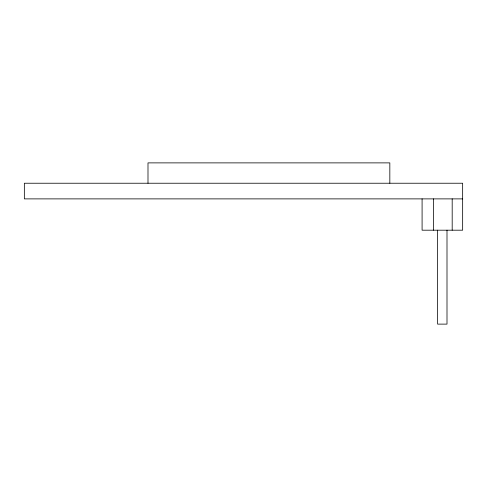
<?xml version="1.0" encoding="UTF-8"?>
<svg xmlns="http://www.w3.org/2000/svg" width="487" height="487" viewBox="0 0 487 487"><rect width="100%" height="100%" fill="white"/><g stroke="black" fill="none" stroke-linecap="round" stroke-linejoin="round"><path stroke-width="0.73" d="M462.65 198.885L24.35 198.885L24.35 183.234L462.65 183.234L462.65 230.193L422.089 230.193L422.089 198.885M452.186 198.885L452.186 230.193M446.999 230.193L446.999 324.117L437.606 324.117L437.606 230.193M433.406 198.885L433.406 230.193M389.831 183.234L389.831 162.883L147.993 162.883L147.993 183.234"/></g></svg>
